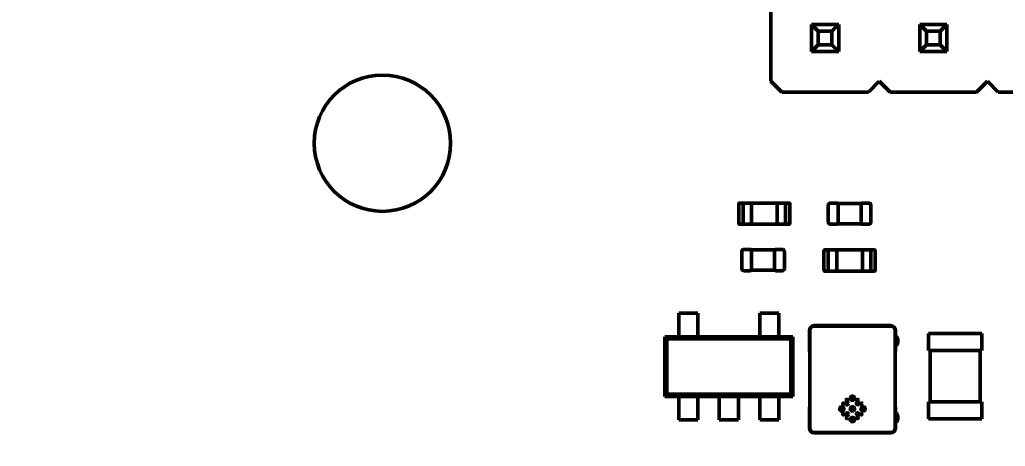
# Model space of a CAD drawing. Header units: millimetres. Extents: x 22 to 202, y 169 to 282.
# Drawn here: x 120.96 to 144.09, y 192.05 to 202.06 of the extents above; entities that cross this region are included whole.
import ezdxf

# ---------------------------------------------------------------- set-up
doc = ezdxf.new("R2010")
doc.units = ezdxf.units.MM
doc.header["$LTSCALE"] = 0.75
doc.layers.add('FD_Dimensions', color=7, linetype='Continuous', lineweight=25)
doc.layers.add('Visible', color=7, linetype='Continuous', lineweight=50)
doc.styles.get("Standard").update_dxf_attribs({"font": 'arial.ttf'})
doc.dimstyles.new('Dim-ISO-25', dxfattribs={"dimtxt": 2.5, "dimasz": 2.5, "dimexe": 1.5, "dimexo": 0, "dimgap": 1, "dimtad": 1, "dimzin": 4, "dimdsep": 46, "dimtxsty": 'Standard', "dimblk": 'OPEN90', "dimcen": 0, "dimazin": 1, "dimtp": 0.1, "dimtm": 0.1, "dimtfac": 0.72, "dimtmove": 0, "dimatfit": 3, "dimfxl": 1, "dimtzin": 4, "dimarcsym": 0})

# ---------------------------------------------------------------- blocks, each defined once
blk = doc.blocks.new('_Open90')
at = {"color": 0, "linetype": 'ByBlock', "lineweight": -2}
for p, q in [((-0.5, 0.5), (0, 0)), ((0, 0), (-1, 0)), ((0, 0), (-0.5, -0.5))]:
    blk.add_line(p, q, dxfattribs=at)
blk = doc.blocks.new('*D28')
at = {"layer": 'Defpoints', "color": 0, "transparency": 16777216}
for p in [(170.550528, 263.135658), (200.052214, 263.135658), (124.449775, 178.627866)]:
    blk.add_point(p, dxfattribs=at)
at = {"layer": 'FD_Dimensions', "color": 0, "lineweight": -2, "transparency": 16777216}
for p, q in [((170.550528, 263.135658), (201.552214, 263.135658)), ((200.052214, 181.127866), (200.052214, 260.635658)), ((124.449775, 178.627866), (201.552214, 178.627866))]:
    blk.add_line(p, q, dxfattribs=at)
at = {"layer": 'FD_Dimensions', "color": 0, "lineweight": -2, "transparency": 16777216, "xscale": 2.5, "yscale": 2.5, "zscale": 2.5}
for p, rotation in [((200.052214, 263.135658), 90), ((200.052214, 178.627866), 270)]:
    blk.add_blockref('_Open90', p, dxfattribs=dict(at, rotation=rotation))
at = {"layer": 'FD_Dimensions', "color": 0, "transparency": 16777216, "insert": (197.774947, 227.099634), "char_height": 2.5, "attachment_point": 5, "rotation": 90}
blk.add_mtext('84.51mm', dxfattribs=at)
blk = doc.blocks.new('*D39')
at = {"layer": 'Defpoints', "color": 0, "transparency": 16777216}
for p in [(91.851481, 219.885579), (39.845512, 191.385202), (126.699789, 191.385202)]:
    blk.add_point(p, dxfattribs=at)
at = {"layer": 'FD_Dimensions', "color": 0, "lineweight": -2, "transparency": 16777216}
for p, q in [((91.851481, 219.885579), (38.345512, 219.885579)), ((39.845512, 217.385579), (39.845512, 193.885202)), ((126.699789, 191.385202), (38.345512, 191.385202))]:
    blk.add_line(p, q, dxfattribs=at)
at = {"layer": 'FD_Dimensions', "color": 0, "lineweight": -2, "transparency": 16777216, "xscale": 2.5, "yscale": 2.5, "zscale": 2.5}
for p, rotation in [((39.845512, 219.885579), 90), ((39.845512, 191.385202), 270)]:
    blk.add_blockref('_Open90', p, dxfattribs=dict(at, rotation=rotation))
at = {"layer": 'FD_Dimensions', "color": 0, "transparency": 16777216, "insert": (37.568245, 204.532394), "char_height": 2.5, "attachment_point": 5, "rotation": 90}
blk.add_mtext('28.50mm', dxfattribs=at)

msp = doc.modelspace()

# ---------------------------------------------------------------- linework, layer by layer
at = {"layer": 'Visible'}
for p, q in [((138.589, 202.651), (138.589, 200.619)), ((139.539, 201.955), (140.179, 201.955)), ((139.539, 201.955), (139.539, 201.315)), ((139.539, 201.955), (139.699, 201.795)), ((140.179, 201.955), (140.019, 201.795)), ((140.179, 201.955), (140.179, 201.315)), ((142.079, 201.955), (142.719, 201.955)), ((142.079, 201.955), (142.079, 201.315)), ((142.079, 201.955), (142.239, 201.795)), ((142.719, 201.955), (142.559, 201.795)), ((142.719, 201.955), (142.719, 201.315)), ((139.699, 201.795), (140.019, 201.795)), ((139.699, 201.795), (139.699, 201.475)), ((140.019, 201.795), (140.019, 201.475)), ((142.239, 201.795), (142.559, 201.795)), ((142.239, 201.795), (142.239, 201.475)), ((142.559, 201.795), (142.559, 201.475)), ((139.539, 201.315), (139.699, 201.475)), ((139.699, 201.475), (140.019, 201.475)), ((140.179, 201.315), (140.019, 201.475)), ((142.079, 201.315), (142.239, 201.475)), ((142.239, 201.475), (142.559, 201.475)), ((142.719, 201.315), (142.559, 201.475)), ((139.539, 201.315), (140.179, 201.315)), ((142.079, 201.315), (142.719, 201.315)), ((138.589, 200.619), (138.843, 200.365)), ((140.875, 200.365), (141.129, 200.619)), ((141.129, 200.619), (141.383, 200.365)), ((143.415, 200.365), (143.669, 200.619)), ((143.669, 200.619), (143.923, 200.365)), ((138.843, 200.365), (140.875, 200.365)), ((141.383, 200.365), (143.415, 200.365)), ((143.923, 200.365), (145.955, 200.365)), ((137.834, 197.739), (137.834, 197.281)), ((137.858, 197.759), (137.94, 197.759)), ((137.934, 197.753), (137.934, 197.267)), ((137.954, 197.759), (137.94, 197.759)), ((138.914, 197.76), (137.954, 197.76)), ((137.954, 197.759), (137.954, 197.76)), ((137.954, 197.759), (138.114, 197.759)), ((138.134, 197.74), (138.134, 197.753)), ((138.134, 197.74), (138.134, 197.28)), ((138.734, 197.753), (138.734, 197.74)), ((138.734, 197.74), (138.734, 197.28)), ((138.754, 197.759), (138.74, 197.759)), ((138.754, 197.759), (138.914, 197.759)), ((138.914, 197.76), (138.914, 197.759)), ((138.928, 197.759), (138.914, 197.759)), ((138.928, 197.759), (139.01, 197.759)), ((138.934, 197.267), (138.934, 197.753)), ((139.034, 197.281), (139.034, 197.739)), ((140.128, 197.76), (139.984, 197.76)), ((140.704, 197.75), (140.164, 197.75)), ((140.164, 197.71), (140.164, 197.75)), ((140.704, 197.71), (140.704, 197.75)), ((140.884, 197.76), (140.741, 197.76)), ((139.934, 197.71), (139.934, 197.31)), ((140.164, 197.71), (140.164, 197.31)), ((140.704, 197.71), (140.704, 197.31)), ((140.934, 197.71), (140.934, 197.31)), ((138.134, 197.267), (138.134, 197.28)), ((138.734, 197.28), (138.734, 197.267)), ((140.164, 197.27), (140.164, 197.31)), ((140.704, 197.27), (140.164, 197.27)), ((140.704, 197.27), (140.704, 197.31)), ((137.858, 197.261), (137.94, 197.261)), ((137.954, 197.261), (137.94, 197.261)), ((137.954, 197.26), (137.954, 197.261)), ((137.954, 197.261), (138.114, 197.261)), ((137.954, 197.26), (138.914, 197.26)), ((138.128, 197.261), (138.114, 197.261)), ((138.914, 197.261), (138.754, 197.261)), ((138.914, 197.261), (138.928, 197.261)), ((138.914, 197.261), (138.914, 197.26)), ((139.01, 197.261), (138.928, 197.261)), ((140.128, 197.26), (139.984, 197.26)), ((140.884, 197.26), (140.741, 197.26)), ((137.904, 196.22), (137.904, 196.62)), ((137.954, 196.67), (138.097, 196.67)), ((138.134, 196.66), (138.134, 196.62)), ((138.134, 196.66), (138.674, 196.66)), ((138.134, 196.22), (138.134, 196.62)), ((138.674, 196.66), (138.674, 196.62)), ((138.674, 196.22), (138.674, 196.62)), ((138.71, 196.67), (138.854, 196.67)), ((138.904, 196.22), (138.904, 196.62)), ((139.834, 196.639), (139.834, 196.181)), ((139.858, 196.659), (139.94, 196.659)), ((139.934, 196.653), (139.934, 196.167)), ((139.954, 196.659), (139.94, 196.659)), ((140.914, 196.66), (139.954, 196.66)), ((139.954, 196.659), (139.954, 196.66)), ((139.954, 196.659), (140.114, 196.659)), ((140.134, 196.64), (140.134, 196.653)), ((140.134, 196.64), (140.134, 196.18)), ((140.734, 196.653), (140.734, 196.64)), ((140.734, 196.64), (140.734, 196.18)), ((140.754, 196.659), (140.74, 196.659)), ((140.754, 196.659), (140.914, 196.659)), ((140.914, 196.66), (140.914, 196.659)), ((140.928, 196.659), (140.914, 196.659)), ((140.928, 196.659), (141.01, 196.659)), ((140.934, 196.167), (140.934, 196.653)), ((141.034, 196.181), (141.034, 196.639)), ((137.954, 196.17), (138.097, 196.17)), ((138.134, 196.22), (138.134, 196.18)), ((138.134, 196.18), (138.674, 196.18)), ((138.674, 196.22), (138.674, 196.18)), ((138.71, 196.17), (138.854, 196.17)), ((139.858, 196.161), (139.94, 196.161)), ((139.954, 196.161), (139.94, 196.161)), ((139.954, 196.16), (139.954, 196.161)), ((139.954, 196.161), (140.114, 196.161)), ((139.954, 196.16), (140.914, 196.16)), ((140.128, 196.161), (140.114, 196.161)), ((140.134, 196.167), (140.134, 196.18)), ((140.734, 196.18), (140.734, 196.167)), ((140.914, 196.161), (140.754, 196.161)), ((140.914, 196.161), (140.928, 196.161)), ((140.914, 196.161), (140.914, 196.16)), ((141.01, 196.161), (140.928, 196.161)), ((136.426, 194.947), (136.426, 195.17)), ((136.426, 195.17), (136.876, 195.17)), ((136.876, 194.947), (136.876, 195.17)), ((138.776, 195.17), (138.326, 195.17)), ((138.326, 194.947), (138.326, 195.17)), ((138.776, 194.947), (138.776, 195.17)), ((136.426, 194.897), (136.426, 194.947)), ((136.426, 194.875), (136.426, 194.897)), ((136.426, 194.875), (136.426, 194.676)), ((136.876, 194.947), (136.876, 194.897)), ((136.876, 194.875), (136.876, 194.897)), ((136.876, 194.676), (136.876, 194.875)), ((138.326, 194.897), (138.326, 194.947)), ((138.326, 194.875), (138.326, 194.897)), ((138.326, 194.875), (138.326, 194.676)), ((138.776, 194.947), (138.776, 194.897)), ((138.776, 194.875), (138.776, 194.897)), ((138.776, 194.676), (138.776, 194.875)), ((139.491, 194.27), (139.491, 194.77)), ((139.501, 194.77), (139.501, 192.47)), ((139.601, 194.88), (141.401, 194.88)), ((141.401, 194.87), (139.601, 194.87)), ((141.501, 192.47), (141.501, 194.77)), ((141.511, 194.77), (141.511, 194.62)), ((136.101, 194.62), (136.101, 193.22)), ((136.149, 194.572), (136.101, 194.62)), ((136.426, 194.62), (136.101, 194.62)), ((136.149, 194.572), (136.149, 193.268)), ((139.053, 194.572), (136.149, 194.572)), ((136.426, 194.62), (136.426, 194.676)), ((136.876, 194.62), (136.426, 194.62)), ((136.876, 194.62), (136.876, 194.676)), ((138.326, 194.62), (136.876, 194.62)), ((138.326, 194.62), (138.326, 194.676)), ((138.776, 194.62), (138.326, 194.62)), ((138.776, 194.62), (138.776, 194.676)), ((139.101, 194.62), (138.776, 194.62)), ((139.053, 194.572), (139.101, 194.62)), ((139.053, 193.268), (139.053, 194.572)), ((139.101, 193.22), (139.101, 194.62)), ((141.501, 194.62), (141.515, 194.62)), ((141.565, 194.47), (141.565, 194.57)), ((142.329, 194.693), (142.289, 194.693)), ((142.289, 194.693), (142.289, 194.293)), ((142.329, 194.693), (143.499, 194.693)), ((143.499, 194.693), (143.539, 194.693)), ((143.539, 194.693), (143.539, 194.293)), ((139.501, 194.27), (139.491, 194.27)), ((141.515, 194.42), (141.501, 194.42)), ((141.511, 194.27), (141.501, 194.27)), ((141.511, 194.42), (141.511, 194.27)), ((142.329, 194.293), (142.289, 194.293)), ((142.329, 194.293), (143.499, 194.293)), ((142.329, 194.293), (142.329, 193.093)), ((143.499, 194.293), (143.539, 194.293)), ((143.499, 194.293), (143.499, 193.093)), ((136.149, 193.268), (136.101, 193.22)), ((136.101, 193.22), (136.426, 193.22)), ((136.149, 193.268), (139.053, 193.268)), ((136.426, 193.22), (136.876, 193.22)), ((136.426, 193.22), (136.426, 193.163)), ((136.426, 193.163), (136.426, 192.965)), ((136.876, 193.22), (137.376, 193.22)), ((136.876, 193.22), (136.876, 193.163)), ((136.876, 192.965), (136.876, 193.163)), ((137.376, 193.22), (137.826, 193.22)), ((137.376, 193.22), (137.376, 193.163)), ((137.376, 193.163), (137.376, 192.965)), ((137.826, 193.22), (138.326, 193.22)), ((137.826, 193.22), (137.826, 193.163)), ((137.826, 192.965), (137.826, 193.163)), ((138.326, 193.22), (138.776, 193.22)), ((138.326, 193.22), (138.326, 193.163)), ((138.326, 193.163), (138.326, 192.965)), ((138.776, 193.22), (139.101, 193.22)), ((138.776, 193.22), (138.776, 193.163)), ((138.776, 192.965), (138.776, 193.163)), ((139.053, 193.268), (139.101, 193.22)), ((136.426, 192.965), (136.426, 192.942)), ((136.426, 192.893), (136.426, 192.942)), ((136.426, 192.893), (136.426, 192.67)), ((136.876, 192.965), (136.876, 192.942)), ((136.876, 192.942), (136.876, 192.893)), ((136.876, 192.893), (136.876, 192.67)), ((137.376, 192.965), (137.376, 192.942)), ((137.376, 192.893), (137.376, 192.942)), ((137.376, 192.893), (137.376, 192.67)), ((137.826, 192.965), (137.826, 192.942)), ((137.826, 192.942), (137.826, 192.893)), ((137.826, 192.893), (137.826, 192.67)), ((138.326, 192.965), (138.326, 192.942)), ((138.326, 192.893), (138.326, 192.942)), ((138.326, 192.893), (138.326, 192.67)), ((138.776, 192.965), (138.776, 192.942)), ((138.776, 192.942), (138.776, 192.893)), ((138.776, 192.893), (138.776, 192.67)), ((139.491, 192.97), (139.501, 192.97)), ((139.491, 192.47), (139.491, 192.97)), ((141.501, 192.97), (141.511, 192.97)), ((141.511, 192.97), (141.511, 192.82)), ((142.329, 193.093), (142.289, 193.093)), ((142.289, 193.093), (142.289, 192.693)), ((142.329, 193.093), (143.499, 193.093)), ((143.499, 193.093), (143.539, 193.093)), ((143.539, 193.093), (143.539, 192.693)), ((136.426, 192.67), (136.876, 192.67)), ((137.826, 192.67), (137.376, 192.67)), ((138.776, 192.67), (138.326, 192.67)), ((141.501, 192.82), (141.515, 192.82)), ((141.565, 192.77), (141.565, 192.67)), ((142.329, 192.693), (142.289, 192.693)), ((142.329, 192.693), (143.499, 192.693)), ((143.499, 192.693), (143.539, 192.693)), ((141.515, 192.62), (141.501, 192.62)), ((141.511, 192.62), (141.511, 192.47)), ((139.601, 192.37), (141.401, 192.37)), ((141.401, 192.36), (139.601, 192.36))]:
    msp.add_line(p, q, dxfattribs=at)
at = {"layer": 'Visible', "extrusion": (0, 0, -1)}
msp.add_circle((-129.474, 199.164), 1.6, dxfattribs=at)
at = {"layer": 'Visible'}
for centre, radius in [((140.373, 193.137), 0.015), ((140.501, 193.175), 0.05), ((140.626, 193.135), 0.015), ((140.251, 192.925), 0.05), ((140.288, 193.052), 0.015), ((140.376, 193.05), 0.03), ((140.501, 192.925), 0.05), ((140.623, 193.053), 0.03), ((140.711, 193.05), 0.015), ((140.751, 192.925), 0.05), ((140.286, 192.8), 0.015), ((140.379, 192.803), 0.03), ((140.371, 192.715), 0.015), ((140.501, 192.675), 0.05), ((140.626, 192.805), 0.03), ((140.623, 192.713), 0.015), ((140.709, 192.798), 0.015)]:
    msp.add_circle(centre, radius, dxfattribs=at)
for centre, radius, start, end in [((137.94, 197.753), 0.006, 90, 180), ((138.928, 197.753), 0.006, 0, 90), ((139.984, 197.71), 0.05, 90, 180), ((140.128, 197.71), 0.05, 74.0625, 90), ((140.741, 197.71), 0.05, 90, 105.9375), ((140.884, 197.71), 0.05, 0, 90), ((138.128, 197.267), 0.006, 270, 360), ((138.928, 197.267), 0.006, 270, 0), ((139.94, 196.653), 0.006, 90, 180), ((140.928, 196.653), 0.006, 0, 90), ((137.954, 196.22), 0.05, 180, 270), ((138.097, 196.22), 0.05, 270, 285.9375), ((138.71, 196.22), 0.05, 254.0625, 270), ((138.854, 196.22), 0.05, 270, 0), ((140.128, 196.167), 0.006, 270, 360), ((140.928, 196.167), 0.006, 270, 0), ((139.601, 194.77), 0.1, 90, 180), ((141.401, 194.77), 0.1, 0, 90), ((139.601, 192.47), 0.1, 180, 270), ((141.401, 192.47), 0.1, 270, 0)]:
    msp.add_arc(centre, radius, start, end, dxfattribs=at)
at = {"layer": 'Visible', "extrusion": (0, 0, -1)}
for centre, radius, start, end in [((-138.128, 197.753), 0.006, 90.7287, 180), ((-138.74, 197.753), 0.006, 360, 90), ((-137.94, 197.267), 0.006, 270, 0), ((-138.74, 197.267), 0.006, 270.7287, 0), ((-139.984, 197.31), 0.05, 270, 0), ((-140.128, 197.31), 0.05, 254.0625, 270), ((-140.741, 197.31), 0.05, 270, 285.9375), ((-140.884, 197.31), 0.05, 180, 270), ((-137.954, 196.62), 0.05, 0, 90), ((-138.097, 196.62), 0.05, 90, 105.9375), ((-138.71, 196.62), 0.05, 74.0625, 90), ((-138.854, 196.62), 0.05, 90, 180), ((-140.128, 196.653), 0.006, 90.7287, 180), ((-140.74, 196.653), 0.006, 360, 90), ((-139.94, 196.167), 0.006, 270, 0), ((-140.74, 196.167), 0.006, 270.7287, 0), ((-139.601, 194.77), 0.11, 0, 90), ((-141.401, 194.77), 0.11, 90, 180), ((-141.515, 194.57), 0.05, 90, 180), ((-141.515, 194.47), 0.05, 180, 270), ((-141.515, 192.77), 0.05, 90, 180), ((-141.515, 192.67), 0.05, 180, 270), ((-139.601, 192.47), 0.11, 270, 0), ((-141.401, 192.47), 0.11, 180, 270)]:
    msp.add_arc(centre, radius, start, end, dxfattribs=at)
at = {"layer": 'Visible'}
for centre, major_axis, ratio, start_param, end_param in [((137.858, 197.739), (0.0234, 0.0008), 0.843489, 1.527429, 3.112906), ((139.011, 197.739), (-0.0234, 0.0008), 0.843482, 3.170174, 4.755603), ((137.858, 197.281), (-0.0234, 0.0008), 0.843482, 0.028581, 1.614011), ((139.011, 197.281), (0.0234, 0.0008), 0.843488, 4.669024, 6.254499), ((139.858, 196.639), (0.0234, 0.0008), 0.843489, 1.527429, 3.112906), ((141.011, 196.639), (-0.0234, 0.0008), 0.843482, 3.170174, 4.755603), ((139.858, 196.181), (-0.0234, 0.0008), 0.843482, 0.028581, 1.614011), ((141.011, 196.181), (0.0234, 0.0008), 0.843488, 4.669024, 6.254499)]:
    msp.add_ellipse(centre, major_axis=major_axis, ratio=ratio, start_param=start_param, end_param=end_param, dxfattribs=at)
for points in [[(137.94, 197.759), (137.94, 197.759), (137.94, 197.759), (137.94, 197.759)], [(140.164, 197.75), (140.157, 197.753), (140.149, 197.756), (140.141, 197.758)], [(140.727, 197.758), (140.719, 197.756), (140.711, 197.753), (140.704, 197.75)], [(140.164, 197.27), (140.157, 197.267), (140.149, 197.264), (140.141, 197.262)], [(140.727, 197.262), (140.719, 197.264), (140.711, 197.267), (140.704, 197.27)], [(138.111, 196.668), (138.119, 196.666), (138.126, 196.663), (138.134, 196.66)], [(138.674, 196.66), (138.681, 196.663), (138.688, 196.666), (138.696, 196.668)], [(139.94, 196.659), (139.94, 196.659), (139.94, 196.659), (139.94, 196.659)], [(138.111, 196.172), (138.119, 196.174), (138.126, 196.177), (138.134, 196.18)], [(138.674, 196.18), (138.681, 196.177), (138.688, 196.174), (138.696, 196.172)]]:
    msp.add_open_spline(points, degree=3, dxfattribs=at)
for points in [[(138.114, 197.759), (138.121, 197.759), (138.126, 197.759), (138.127, 197.759), (138.128, 197.759), (138.128, 197.759), (138.128, 197.759)], [(138.754, 197.261), (138.748, 197.261), (138.743, 197.261), (138.741, 197.261), (138.74, 197.261), (138.74, 197.261), (138.74, 197.261)], [(140.114, 196.659), (140.121, 196.659), (140.126, 196.659), (140.127, 196.659), (140.128, 196.659), (140.128, 196.659), (140.128, 196.659)], [(140.754, 196.161), (140.748, 196.161), (140.743, 196.161), (140.741, 196.161), (140.74, 196.161), (140.74, 196.161), (140.74, 196.161)]]:
    msp.add_open_spline(points, degree=3, knots=[0, 0, 0, 0, 0.420189, 0.420189, 0.420189, 0.5428458, 0.5428458, 0.5428458, 0.5428458], dxfattribs=at)

# ---------------------------------------------------------------- dimensions: what is measured, and where the dimension line sits
at = {"layer": 'FD_Dimensions'}
for base, p1, p2, picture, middle in [((200.052, 263.136), (124.45, 178.628), (170.551, 263.136), '*D28', (200.052, 227.1)), ((39.846, 191.385), (91.851, 219.886), (126.7, 191.385), '*D39', (39.846, 204.532))]:
    dim = msp.add_linear_dim(base=base, p1=p1, p2=p2, angle=90, dimstyle='Dim-ISO-25', override={"dimlfac": 1, "dimpost": 'mm'}, dxfattribs=at)
    dim.commit()
    dim.dimension.update_dxf_attribs({"geometry": picture, "text_midpoint": middle, "dimtype": 160})

doc.saveas('drawing.dxf')
